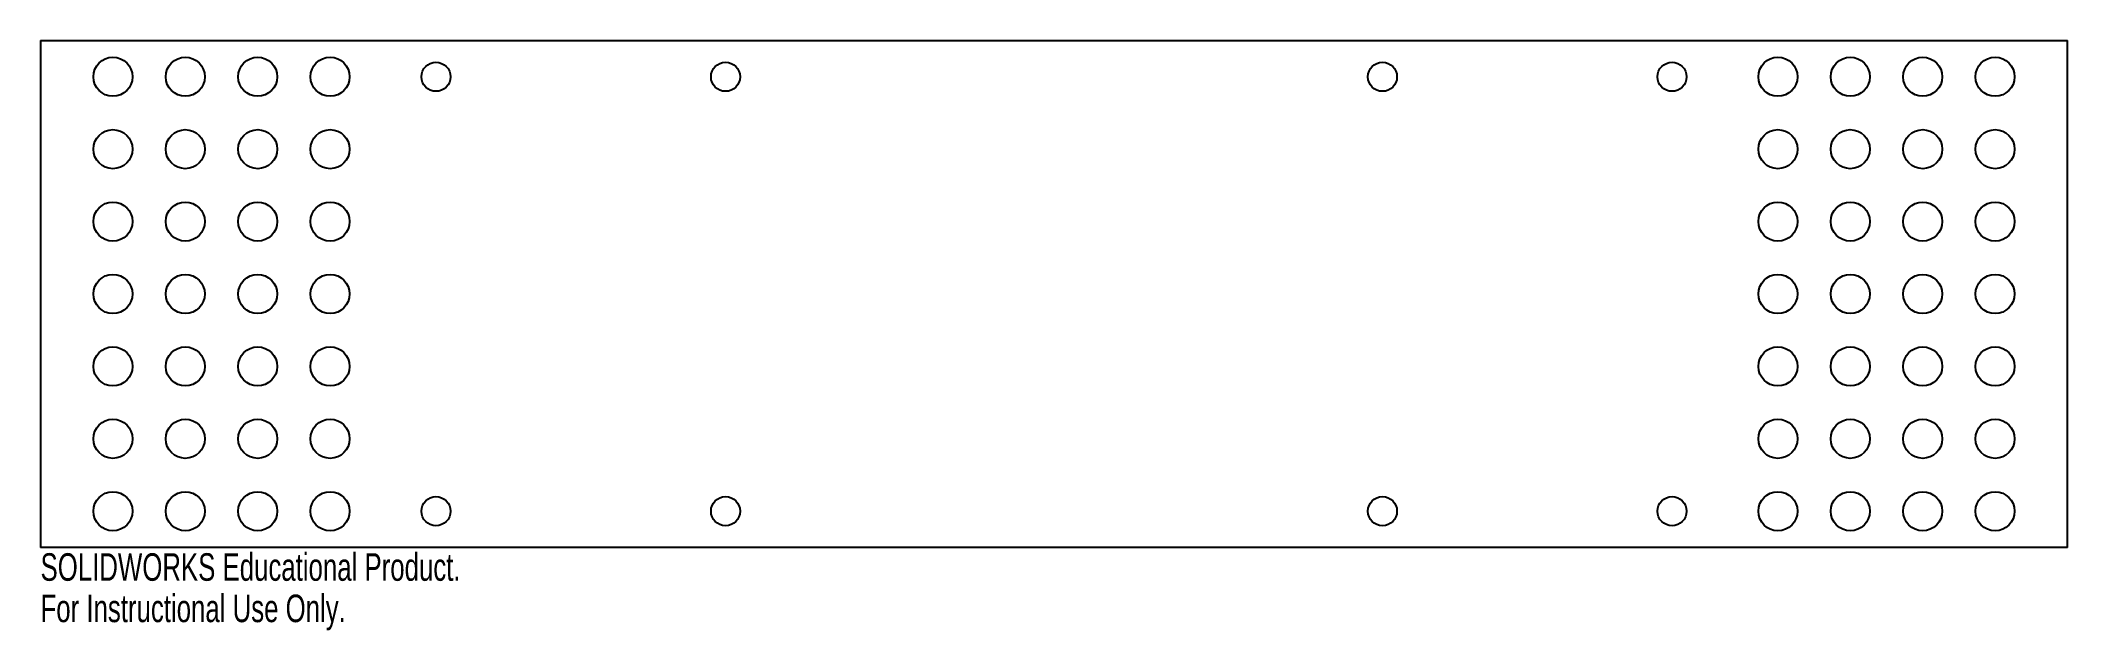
# Model space of a CAD drawing. Header units: inches. Extents: x -7 to 7, y -3.8 to 0.2.
import ezdxf

# ---------------------------------------------------------------- set-up
doc = ezdxf.new("R2010")
doc.units = ezdxf.units.IN
doc.header["$MEASUREMENT"] = 0
doc.styles.add('SLDTEXTSTYLE0', font='TXT', dxfattribs={"width": 0.7})

msp = doc.modelspace()

# ---------------------------------------------------------------- linework, layer by layer
at = {"color": 7, "linetype": 'Continuous', "lineweight": 25}
for p, q in [((-7, 0.25), (-7, -3.25)), ((-7, 0.25), (7, 0.25)), ((7, -3.25), (7, 0.25)), ((7, -3.25), (-7, -3.25))]:
    msp.add_line(p, q, dxfattribs=at)
for centre, radius in [((-6.5, 0), 0.135), ((-6, 0), 0.135), ((-5.5, 0), 0.135), ((-5, 0), 0.135), ((-4.2686, 0), 0.1005), ((-2.2686, 0), 0.1005), ((2.2686, 0), 0.1005), ((4.2686, 0), 0.1005), ((5, 0), 0.135), ((5.5, 0), 0.135), ((6, 0), 0.135), ((6.5, 0), 0.135), ((-6.5, -0.5), 0.135), ((-6, -0.5), 0.135), ((-5.5, -0.5), 0.135), ((-5, -0.5), 0.135), ((5, -0.5), 0.135), ((5.5, -0.5), 0.135), ((6, -0.5), 0.135), ((6.5, -0.5), 0.135), ((-6.5, -1), 0.135), ((-6, -1), 0.135), ((-5.5, -1), 0.135), ((-5, -1), 0.135), ((5, -1), 0.135), ((5.5, -1), 0.135), ((6, -1), 0.135), ((6.5, -1), 0.135), ((-6.5, -1.5), 0.135), ((-6, -1.5), 0.135), ((-5.5, -1.5), 0.135), ((-5, -1.5), 0.135), ((5, -1.5), 0.135), ((5.5, -1.5), 0.135), ((6, -1.5), 0.135), ((6.5, -1.5), 0.135), ((-6.5, -2), 0.135), ((-6, -2), 0.135), ((-5.5, -2), 0.135), ((-5, -2), 0.135), ((5, -2), 0.135), ((5.5, -2), 0.135), ((6, -2), 0.135), ((6.5, -2), 0.135), ((-6.5, -2.5), 0.135), ((-6, -2.5), 0.135), ((-5.5, -2.5), 0.135), ((-5, -2.5), 0.135), ((5, -2.5), 0.135), ((5.5, -2.5), 0.135), ((6, -2.5), 0.135), ((6.5, -2.5), 0.135), ((-6.5, -3), 0.135), ((-6, -3), 0.135), ((-5.5, -3), 0.135), ((-5, -3), 0.135), ((-4.2686, -3), 0.1005), ((-2.2686, -3), 0.1005), ((2.2686, -3), 0.1005), ((4.2686, -3), 0.1005), ((5, -3), 0.135), ((5.5, -3), 0.135), ((6, -3), 0.135), ((6.5, -3), 0.135)]:
    msp.add_circle(centre, radius, dxfattribs=at)

# ---------------------------------------------------------------- texts
at = {"color": 7, "linetype": 'Continuous', "char_height": 0.1903, "attachment_point": 1, "style": 'SLDTEXTSTYLE0'}
for s, insert in [('SOLIDWORKS Educational Product.', (-7, -3.2901)), ('For Instructional Use Only.', (-7, -3.5756))]:
    msp.add_mtext(s, dxfattribs=dict(at, insert=insert))

doc.saveas('drawing.dxf')
